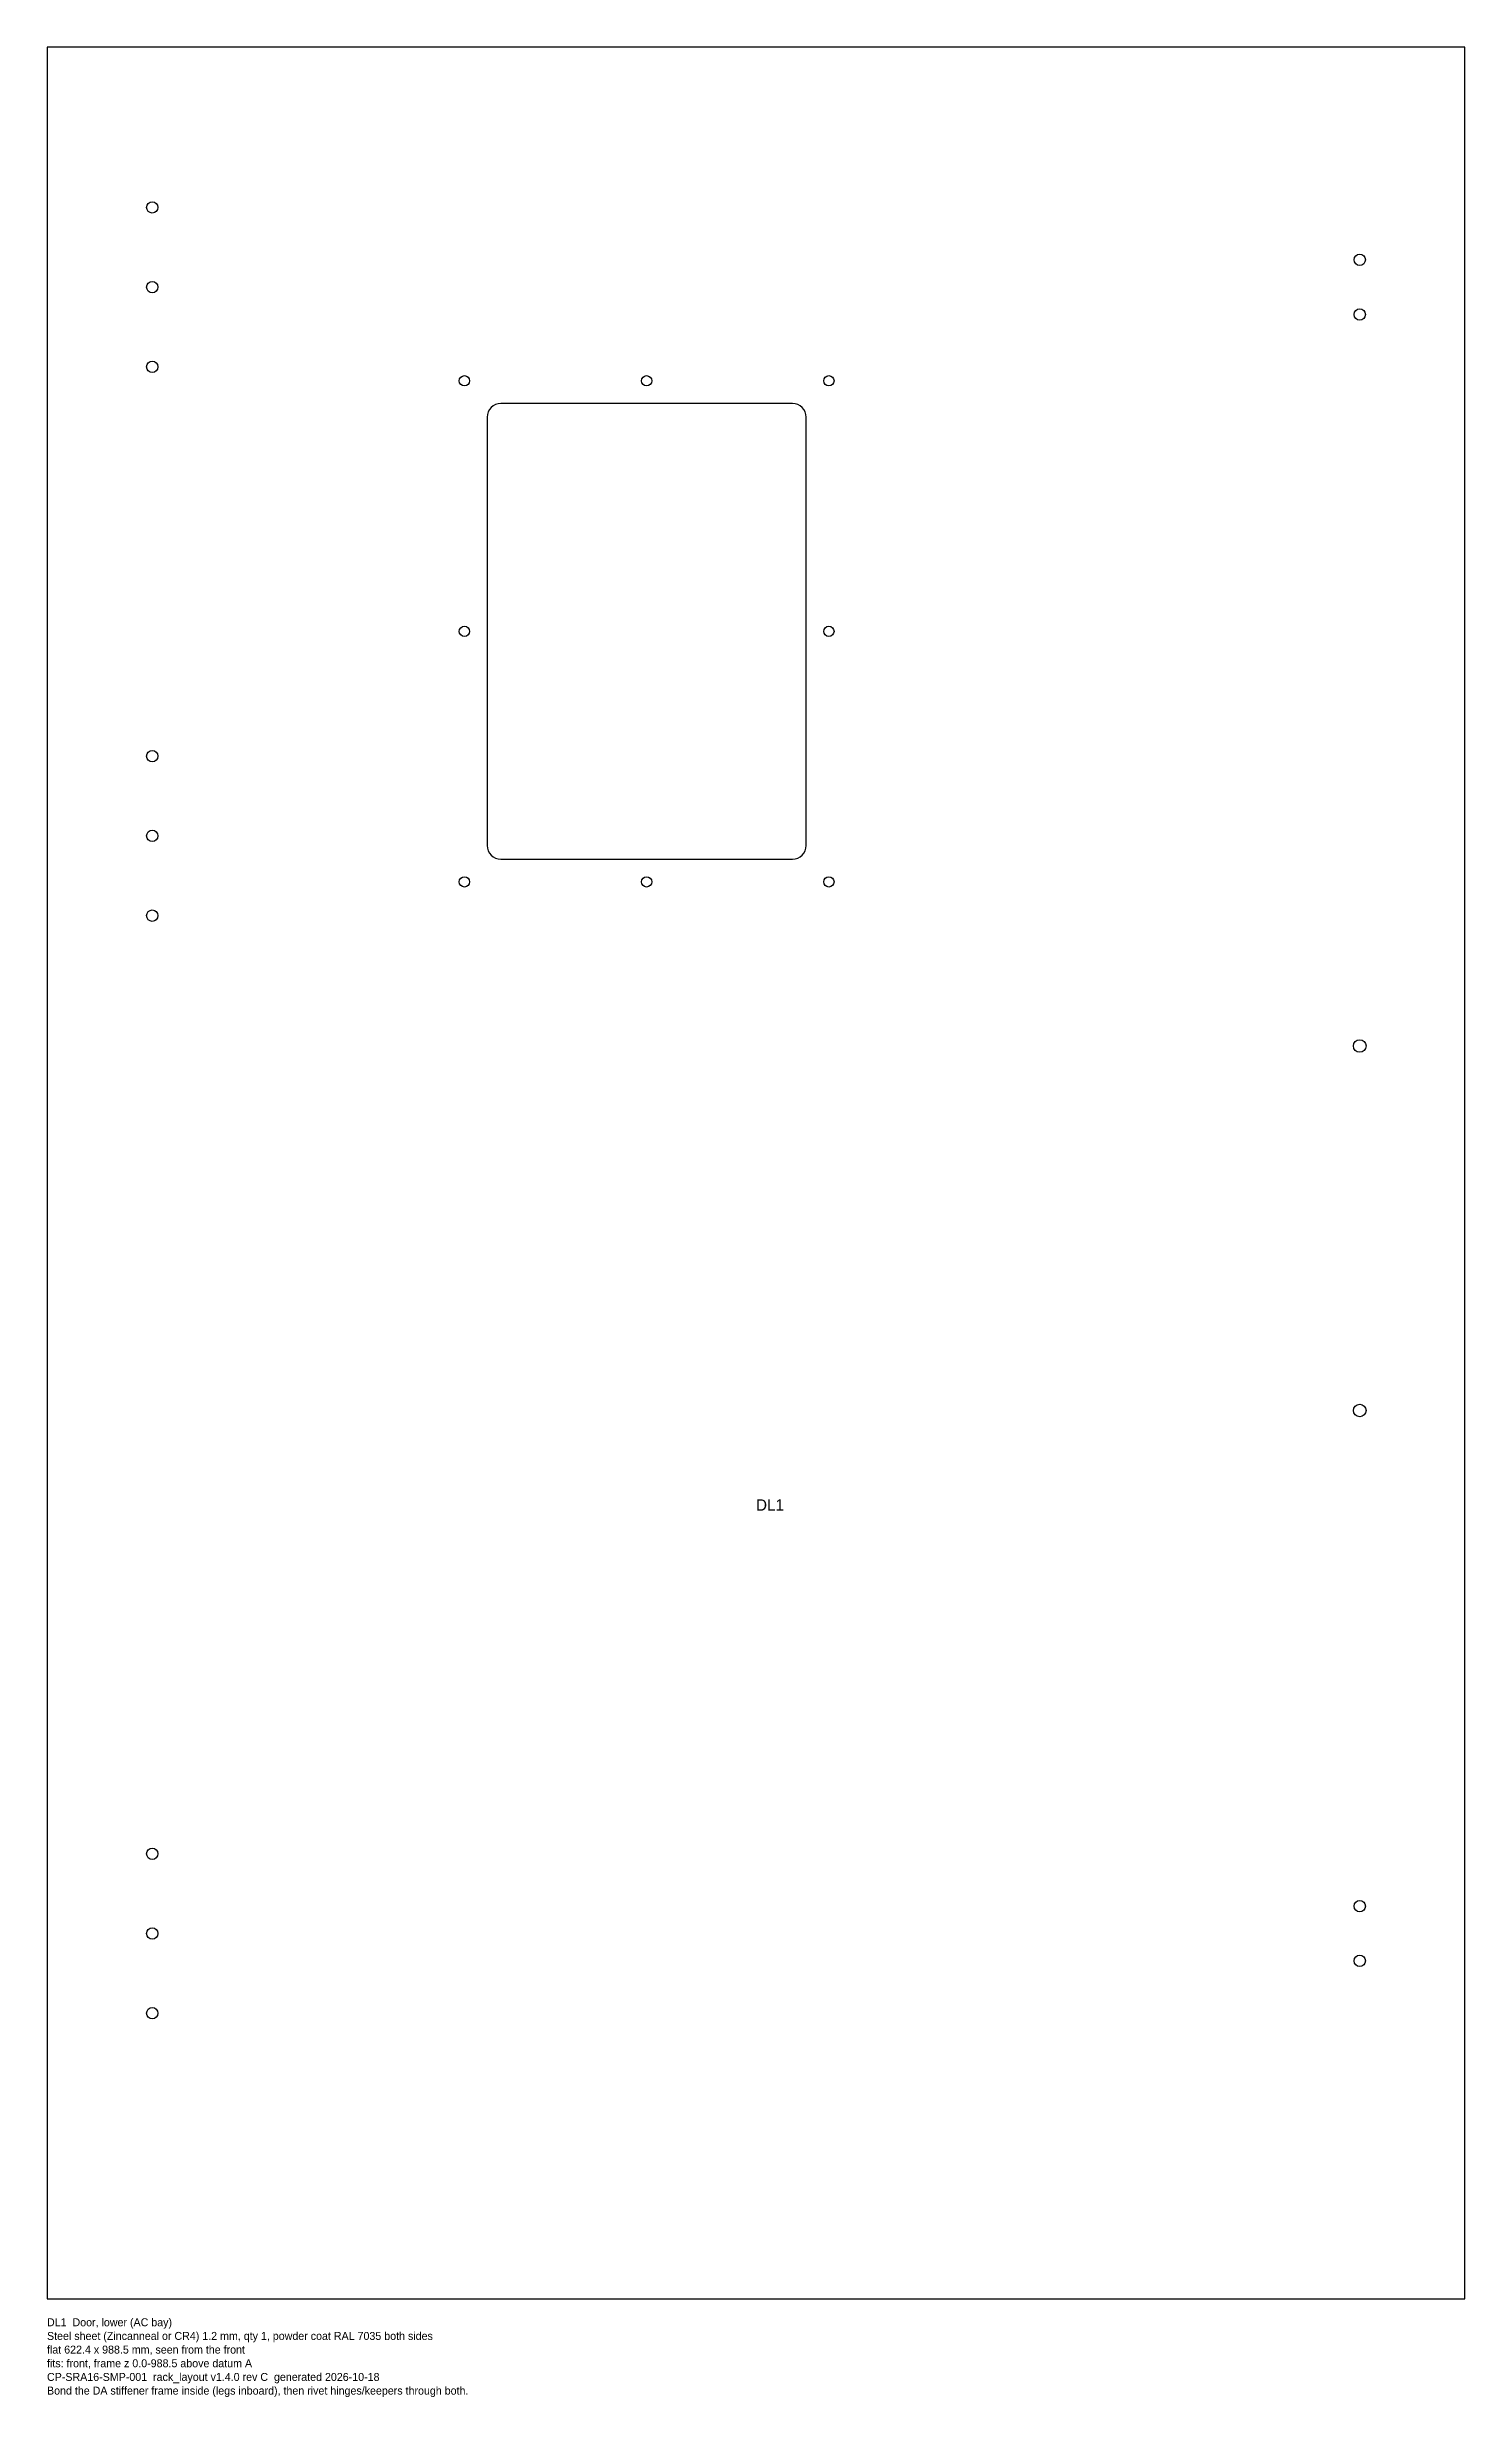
# Model space of a CAD drawing. Header units: millimetres. Extents: x 0 to 622, y -43 to 988.
import ezdxf

# ---------------------------------------------------------------- set-up
doc = ezdxf.new("R2010")
doc.units = ezdxf.units.MM
for name, color, linetype in [('CUT', 7, 'CONTINUOUS'), ('ETCH', 3, 'CONTINUOUS'), ('NOTES', 8, 'CONTINUOUS')]:
    doc.layers.add(name, color=color, linetype=linetype)

msp = doc.modelspace()

# ---------------------------------------------------------------- linework, layer by layer
at = {"layer": 'CUT'}
msp.add_lwpolyline([(0, 0), (622.4, 0), (622.4, 988.5), (0, 988.5)], close=True, dxfattribs=at)
msp.add_lwpolyline([(199.2, 632), (327.2, 632, 0.414214), (333.2, 638), (333.2, 826, 0.414214), (327.2, 832), (199.2, 832, 0.414214), (193.2, 826), (193.2, 638, 0.414214)], format="xyb", close=True, dxfattribs=at)
for centre, radius in [((46.2, 918.1), 2.5), ((576.2, 895.1), 2.5), ((46.2, 883.1), 2.5), ((576.2, 871.1), 2.5), ((46.2, 848.1), 2.5), ((183.2, 842), 2.25), ((263.2, 842), 2.25), ((343.2, 842), 2.25), ((183.2, 732), 2.25), ((343.2, 732), 2.25), ((46.2, 677.2), 2.5), ((46.2, 642.2), 2.5), ((183.2, 622), 2.25), ((263.2, 622), 2.25), ((343.2, 622), 2.25), ((46.2, 607.2), 2.5), ((576.2, 550), 2.75), ((576.2, 390), 2.75), ((46.2, 195.4), 2.5), ((576.2, 172.4), 2.5), ((46.2, 160.4), 2.5), ((576.2, 148.4), 2.5), ((46.2, 125.4), 2.5)]:
    msp.add_circle(centre, radius, dxfattribs=at)

# ---------------------------------------------------------------- texts
at = {"layer": 'ETCH'}
msp.add_text('DL1', height=5, dxfattribs=at).set_placement((311.2, 346))
at = {"layer": 'NOTES'}
for s, p in [('DL1  Door, lower (AC bay)', (0, -12)), ('flat 622.4 x 988.5 mm, seen from the front', (0, -24)), ('Steel sheet (Zincanneal or CR4) 1.2 mm, qty 1, powder coat RAL 7035 both sides', (0, -18)), ('fits: front, frame z 0.0-988.5 above datum A', (0, -30)), ('CP-SRA16-SMP-001  rack_layout v1.4.0 rev C  generated 2026-10-18', (0, -36)), ('Bond the DA stiffener frame inside (legs inboard), then rivet hinges/keepers through both.', (0, -42))]:
    msp.add_text(s, height=3.5, dxfattribs=at).set_placement(p)

doc.saveas('drawing.dxf')
